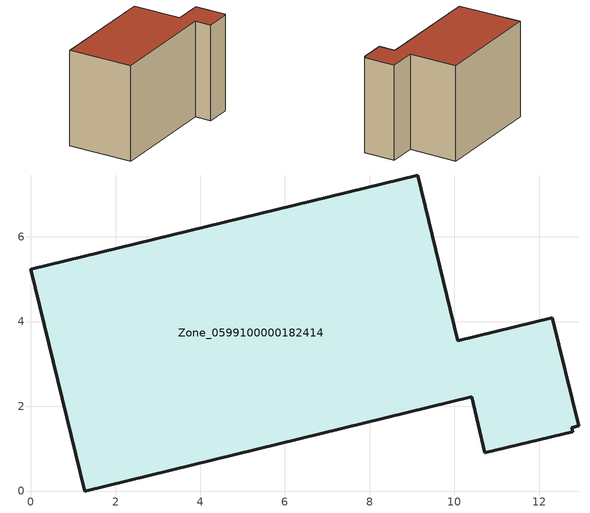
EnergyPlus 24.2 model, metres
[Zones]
Zone_0599100000182414
 floor ground (C_G): 12.93,1.55 12.77,1.5 12.79,1.4 10.72,0.9 10.41,2.23 1.27,0 0,5.23 9.13,7.46 10.08,3.55 12.31,4.09 z0
 wall outside (C_F): 9.13,7.46 0,5.23 1.27,0 10.41,2.23 10.72,0.9 12.79,1.4 12.77,1.5 12.93,1.55 12.31,4.09 10.08,3.55 9.13,7.46 z0:7.89
 roof outside (C_R): 12.77,1.5 12.93,1.55 12.31,4.09 10.08,3.55 9.13,7.46 0,5.23 1.27,0 10.41,2.23 10.72,0.9 12.79,1.4 z7.89
[BUILDING]
Pand.0599100000182414: North Axis=0; Terrain=City; Loads Convergence Tolerance Value=0.04; Temperature Convergence Tolerance Value=0.4; Solar Distribution=FullExterior; Maximum Number of Warmup Days=25; Minimum Number of Warmup Days=1
[Site:Location]
Rotterdam.The.Hague.AP_ZH_NLD Design_Conditions: Latitude=51.96; Longitude=4.45; Time Zone=1; Elevation=-4.5
[SITE:GROUNDTEMPERATURE:BUILDINGSURFACE]
18, 18, 18, 18, 18, 18, 18, 18, 18, 18, 18, 18
[MATERIAL] Thermal Absorptance=0.9; Solar Absorptance=0.7; Visible Absorptance=0.7
Name | Roughness | Thickness | Conductivity | Density | Specific Heat
G.TI.1975-1991 | MediumSmooth | 0.15 | 0.288461 | 540 | 1210
F.TI.1975-1991 | Rough | 0.3 | 0.230769 | 1920 | 840
R.TI.1975-1991 | MediumRough | 0.2 | 0.153846 | 1500 | 1000
[CONSTRUCTION]
C_G: G.TI.1975-1991
C_F: F.TI.1975-1991
C_R: R.TI.1975-1991
[ZONE]
Zone_0599100000182414: Type=1; Multiplier=1; Ceiling Height=Autocalculate; Volume=Autocalculate; Floor Area=autocalculate; Part of Total Floor Area=Yes
[ZONEINFILTRATION:DESIGNFLOWRATE]
Infil_Zone_0599100000182414: Zone or ZoneList or Space or SpaceList=Zone_0599100000182414; Schedule=AlwaysOn; Design Flow Rate Calculation Method=Flow/Area; Flow Rate per Floor Area=0.003; Constant Term Coefficient=1; Temperature Term Coefficient=0; Velocity Term Coefficient=0; Velocity Squared Term Coefficient=0
[HVACTEMPLATE:ZONE:IDEALLOADSAIRSYSTEM]
Zone_0599100000182414: Maximum Heating Supply Air Temperature=50; Minimum Cooling Supply Air Temperature=13; Maximum Heating Supply Air Humidity Ratio=0.0156; Minimum Cooling Supply Air Humidity Ratio=0.0077; Heating Limit=NoLimit; Cooling Limit=NoLimit; Dehumidification Control Type=ConstantSensibleHeatRatio; Cooling Sensible Heat Ratio=0.7; Dehumidification Setpoint=60; Humidification Control Type=None; Humidification Setpoint=30; Outdoor Air Method=None; Outdoor Air Flow Rate per Person=0.00944; Outdoor Air Flow Rate per Zone Floor Area=0; Outdoor Air Flow Rate per Zone=0; Demand Controlled Ventilation Type=None; Outdoor Air Economizer Type=NoEconomizer; Heat Recovery Type=None; Sensible Heat Recovery Effectiveness=0.7; Latent Heat Recovery Effectiveness=0.65
[ZONECONTROL:THERMOSTAT]
ThermostatControl_Zone_0599100000182414: Zone or ZoneList=Zone_0599100000182414; Control Type Schedule=DualSetpointControlType; Control 1=Thermostat_Zone_0599100000182414; Temperature Difference Between Cutout And Setpoint=0
[THERMOSTATSETPOINT:DUALSETPOINT]
Thermostat_Zone_0599100000182414: Heating Setpoint Temperature Schedule=HeatingSetpoint_Zone_0599100000182414; Cooling Setpoint Temperature Schedule=CoolingSetpoint_Zone_0599100000182414
[SCHEDULE:COMPACT]
HeatingSetpoint_Zone_0599100000182414: Through: 12/31, For: AllDays, Until: 24:00, 21
CoolingSetpoint_Zone_0599100000182414: Through: 12/31, For: AllDays, Until: 24:00, 24
DualSetpointControlType: Through: 12/31, For: AllDays, Until: 24:00, 4
AlwaysOn: Through: 12/31, For: AllDays, Until: 24:00, 1
